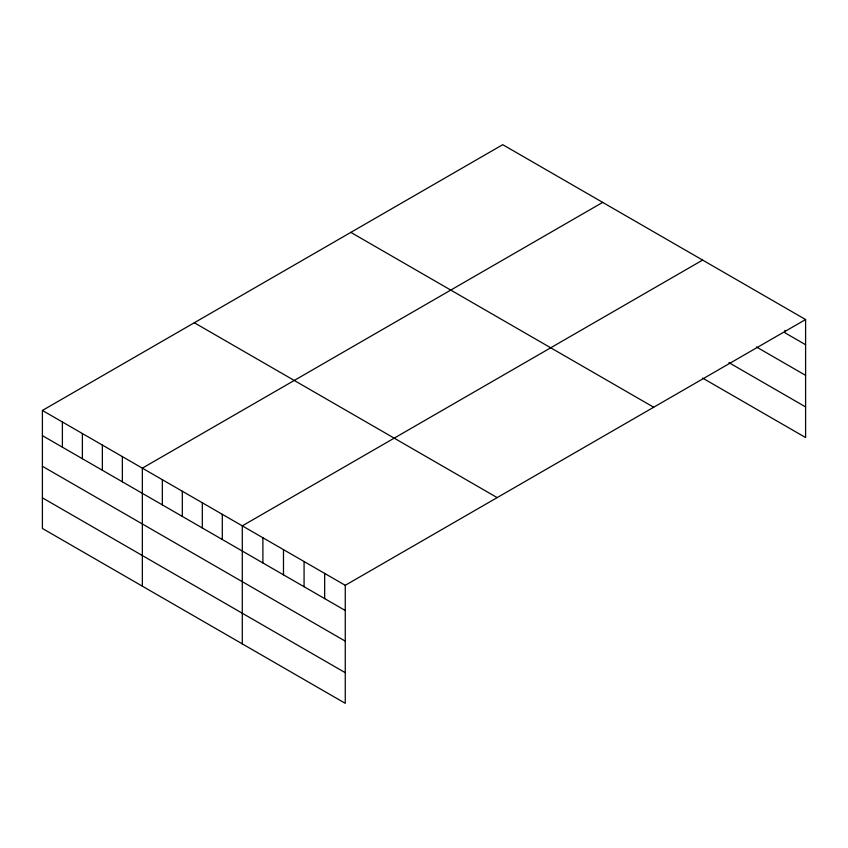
<?xml version="1.0" encoding="UTF-8"?>
<svg xmlns="http://www.w3.org/2000/svg" width="848" height="848" viewBox="0 0 848 848"><rect width="100%" height="100%" fill="white"/><g stroke="black" fill="none" stroke-linecap="round" stroke-linejoin="round"><path stroke-width="1.27" d="M805.6 319.537L345.263 585.311L345.263 703.321L42.4 528.463L42.4 410.453L502.737 144.679L805.6 319.537L805.6 437.547L702.621 378.102M602.684 202.386L142.347 468.149L142.347 586.169M702.621 260.082L242.295 525.855L242.295 643.865M805.6 344.723L785.004 332.829L785.004 330.317M756.405 346.949L805.6 375.357M728.941 362.658L805.6 406.913M350.828 232.384L653.691 407.241M194.309 322.749L497.172 497.606M42.4 410.453L345.263 585.311M42.4 435.639L345.263 610.496M42.4 466.273L345.263 641.13M42.4 497.829L345.263 672.687M324.667 573.418L324.667 598.603M304.072 561.524L304.072 586.71M283.486 549.642L283.486 574.827M262.891 537.749L262.891 562.934M222.303 514.312L222.303 539.498M202.312 502.779L202.312 527.965M182.32 491.236L182.32 516.421M162.339 479.692L162.339 504.878M122.356 456.616L122.356 481.802M102.364 445.073L102.364 470.258M82.383 433.529L82.383 458.715M62.392 421.986L62.392 447.172"/></g></svg>
